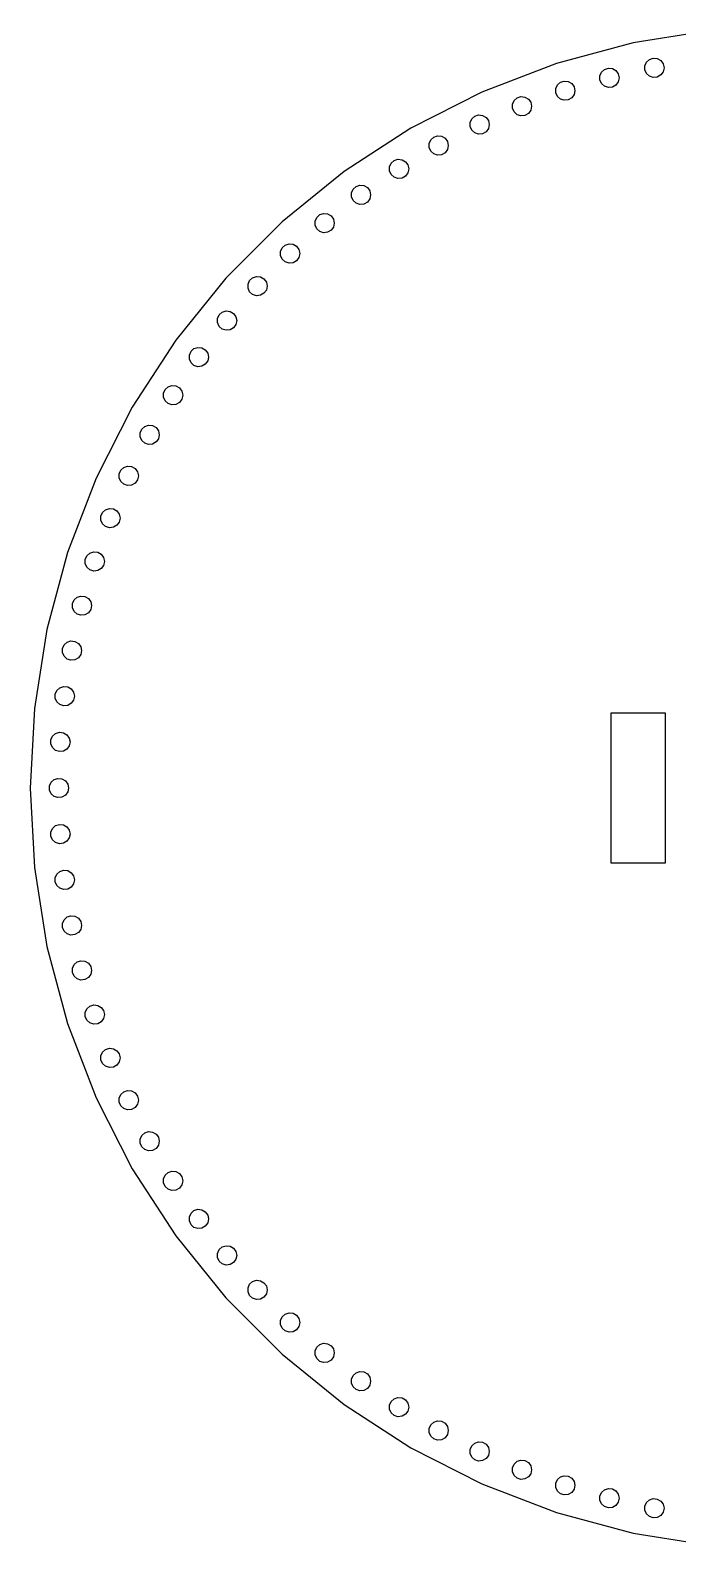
# Model space of a CAD drawing. Extents: x 2.9 to 82.3, y 328.7 to 408.1.
# Drawn here: x 2.9 to 36.7, y 328.9 to 407.9 of the extents above; entities that cross this region are included whole.
import ezdxf

# ---------------------------------------------------------------- set-up
doc = ezdxf.new("R2010")
doc.units = 0

msp = doc.modelspace()

# ---------------------------------------------------------------- linework, layer by layer
at = {"layer": 'Layer 1'}
for p, q in [((38.4485, 407.887), (34.3452, 407.237)), ((34.3452, 407.237), (30.3324, 406.162)), ((30.3324, 406.162), (26.4539, 404.673)), ((32.689, 405.709), (32.8452, 405.849)), ((32.8452, 405.849), (33.0451, 405.914)), ((33.0451, 405.914), (33.2541, 405.892)), ((33.2541, 405.892), (33.4362, 405.787)), ((33.4362, 405.787), (33.5596, 405.617)), ((34.9454, 406.04), (35.0309, 406.232)), ((34.9454, 405.83), (34.9454, 406.04)), ((35.0309, 405.638), (34.9454, 405.83)), ((35.0309, 406.232), (35.187, 406.373)), ((35.187, 406.373), (35.3869, 406.438)), ((35.3869, 406.438), (35.5959, 406.416)), ((35.5959, 406.416), (35.778, 406.311)), ((35.778, 406.311), (35.9015, 406.141)), ((35.9015, 406.141), (35.9452, 405.935)), ((35.9452, 405.935), (35.9015, 405.729)), ((30.2992, 404.847), (30.3847, 405.039)), ((30.3847, 405.039), (30.5409, 405.18)), ((30.5409, 405.18), (30.7408, 405.245)), ((30.7408, 405.245), (30.9498, 405.223)), ((30.9498, 405.223), (31.1318, 405.118)), ((31.1318, 405.118), (31.2553, 404.948)), ((32.6035, 405.517), (32.689, 405.709)), ((32.6035, 405.306), (32.6035, 405.517)), ((32.689, 405.114), (32.6035, 405.306)), ((32.8452, 404.974), (32.689, 405.114)), ((33.4362, 405.036), (33.2541, 404.931)), ((33.5596, 405.206), (33.4362, 405.036)), ((33.5596, 405.617), (33.6034, 405.412)), ((33.6034, 405.412), (33.5596, 405.206)), ((35.187, 405.497), (35.0309, 405.638)), ((35.3869, 405.432), (35.187, 405.497)), ((35.5959, 405.454), (35.3869, 405.432)), ((35.778, 405.559), (35.5959, 405.454)), ((35.9015, 405.729), (35.778, 405.559)), ((26.4539, 404.673), (22.7523, 402.787)), ((28.0415, 404.034), (28.127, 404.226)), ((28.127, 404.226), (28.2832, 404.367)), ((28.2832, 404.367), (28.483, 404.432)), ((28.483, 404.432), (28.6921, 404.41)), ((28.6921, 404.41), (28.8741, 404.305)), ((28.8741, 404.305), (28.9976, 404.135)), ((30.2992, 404.637), (30.2992, 404.847)), ((30.3847, 404.445), (30.2992, 404.637)), ((30.5409, 404.304), (30.3847, 404.445)), ((30.7408, 404.239), (30.5409, 404.304)), ((30.9498, 404.261), (30.7408, 404.239)), ((31.1318, 404.366), (30.9498, 404.261)), ((31.2553, 404.536), (31.1318, 404.366)), ((31.2553, 404.948), (31.299, 404.742)), ((31.299, 404.742), (31.2553, 404.536)), ((33.0451, 404.909), (32.8452, 404.974)), ((33.2541, 404.931), (33.0451, 404.909)), ((25.9247, 403.273), (26.0809, 403.414)), ((26.0809, 403.414), (26.2808, 403.479)), ((26.2808, 403.479), (26.4898, 403.457)), ((26.4898, 403.457), (26.6718, 403.352)), ((28.0415, 403.824), (28.0415, 404.034)), ((28.127, 403.632), (28.0415, 403.824)), ((28.2832, 403.491), (28.127, 403.632)), ((28.483, 403.427), (28.2832, 403.491)), ((28.6921, 403.449), (28.483, 403.427)), ((28.8741, 403.554), (28.6921, 403.449)), ((28.9976, 403.724), (28.8741, 403.554)), ((28.9976, 404.135), (29.0413, 403.929)), ((29.0413, 403.929), (28.9976, 403.724)), ((22.7523, 402.787), (19.2681, 400.524)), ((25.8392, 403.081), (25.9247, 403.273)), ((25.8392, 402.871), (25.8392, 403.081)), ((25.9247, 402.679), (25.8392, 402.871)), ((26.0809, 402.538), (25.9247, 402.679)), ((26.6718, 403.352), (26.7953, 403.182)), ((26.7953, 402.771), (26.6718, 402.601)), ((26.7953, 403.182), (26.8391, 402.976)), ((26.8391, 402.976), (26.7953, 402.771)), ((23.7012, 401.992), (23.7867, 402.184)), ((23.7012, 401.782), (23.7012, 401.992)), ((23.7867, 402.184), (23.9428, 402.325)), ((23.9428, 402.325), (24.1427, 402.389)), ((24.1427, 402.389), (24.3517, 402.368)), ((24.3517, 402.368), (24.5338, 402.262)), ((24.5338, 402.262), (24.6573, 402.092)), ((24.6573, 402.092), (24.701, 401.887)), ((24.701, 401.887), (24.6573, 401.681)), ((26.2808, 402.474), (26.0809, 402.538)), ((26.4898, 402.496), (26.2808, 402.474)), ((26.6718, 402.601), (26.4898, 402.496)), ((21.7212, 400.962), (21.8774, 401.103)), ((21.8774, 401.103), (22.0773, 401.168)), ((22.0773, 401.168), (22.2863, 401.146)), ((22.2863, 401.146), (22.4683, 401.041)), ((22.4683, 401.041), (22.5918, 400.871)), ((23.7867, 401.59), (23.7012, 401.782)), ((23.9428, 401.449), (23.7867, 401.59)), ((24.1427, 401.384), (23.9428, 401.449)), ((24.3517, 401.406), (24.1427, 401.384)), ((24.5338, 401.511), (24.3517, 401.406)), ((24.6573, 401.681), (24.5338, 401.511)), ((19.2681, 400.524), (16.0395, 397.91)), ((21.6357, 400.77), (21.7212, 400.962)), ((21.6357, 400.56), (21.6357, 400.77)), ((21.7212, 400.368), (21.6357, 400.56)), ((21.8774, 400.228), (21.7212, 400.368)), ((22.4683, 400.29), (22.2863, 400.185)), ((22.5918, 400.46), (22.4683, 400.29)), ((22.5918, 400.871), (22.6355, 400.665)), ((22.6355, 400.665), (22.5918, 400.46)), ((19.6511, 399.422), (19.7365, 399.614)), ((19.7365, 399.614), (19.8927, 399.754)), ((19.8927, 399.754), (20.0926, 399.819)), ((20.0926, 399.819), (20.3016, 399.797)), ((20.3016, 399.797), (20.4837, 399.692)), ((20.4837, 399.692), (20.6072, 399.522)), ((20.6072, 399.522), (20.6509, 399.317)), ((22.0773, 400.163), (21.8774, 400.228)), ((22.2863, 400.185), (22.0773, 400.163)), ((19.6511, 399.211), (19.6511, 399.422)), ((19.7365, 399.019), (19.6511, 399.211)), ((19.8927, 398.879), (19.7365, 399.019)), ((20.0926, 398.814), (19.8927, 398.879)), ((20.3016, 398.836), (20.0926, 398.814)), ((20.4837, 398.941), (20.3016, 398.836)), ((20.6072, 399.111), (20.4837, 398.941)), ((20.6509, 399.317), (20.6072, 399.111)), ((16.0395, 397.91), (13.1019, 394.972)), ((17.755, 397.951), (17.8405, 398.143)), ((17.755, 397.741), (17.755, 397.951)), ((17.8405, 398.143), (17.9967, 398.284)), ((17.9967, 398.284), (18.1965, 398.348)), ((18.1965, 398.348), (18.4056, 398.326)), ((18.4056, 398.326), (18.5876, 398.221)), ((18.5876, 398.221), (18.7111, 398.051)), ((18.7111, 398.051), (18.7548, 397.846)), ((17.8405, 397.549), (17.755, 397.741)), ((17.9967, 397.408), (17.8405, 397.549)), ((18.1965, 397.343), (17.9967, 397.408)), ((18.4056, 397.365), (18.1965, 397.343)), ((18.5876, 397.47), (18.4056, 397.365)), ((18.7111, 397.64), (18.5876, 397.47)), ((18.7548, 397.846), (18.7111, 397.64)), ((15.955, 396.364), (16.0405, 396.556)), ((15.955, 396.154), (15.955, 396.364)), ((16.0405, 396.556), (16.1967, 396.697)), ((16.1967, 396.697), (16.3966, 396.762)), ((16.3966, 396.762), (16.6056, 396.74)), ((16.6056, 396.74), (16.7876, 396.635)), ((16.7876, 396.635), (16.9111, 396.465)), ((16.9111, 396.465), (16.9548, 396.259)), ((16.0405, 395.962), (15.955, 396.154)), ((16.1967, 395.821), (16.0405, 395.962)), ((16.3966, 395.756), (16.1967, 395.821)), ((16.6056, 395.778), (16.3966, 395.756)), ((16.7876, 395.883), (16.6056, 395.778)), ((16.9111, 396.053), (16.7876, 395.883)), ((16.9548, 396.259), (16.9111, 396.053)), ((13.1019, 394.972), (10.4875, 391.743)), ((14.2583, 394.667), (14.3437, 394.859)), ((14.3437, 394.859), (14.4999, 395)), ((14.4999, 395), (14.6998, 395.065)), ((14.6998, 395.065), (14.9088, 395.043)), ((14.9088, 395.043), (15.0909, 394.938)), ((15.0909, 394.938), (15.2144, 394.768)), ((15.2144, 394.768), (15.2581, 394.562)), ((14.2583, 394.457), (14.2583, 394.667)), ((14.3437, 394.265), (14.2583, 394.457)), ((14.4999, 394.124), (14.3437, 394.265)), ((14.6998, 394.059), (14.4999, 394.124)), ((14.9088, 394.081), (14.6998, 394.059)), ((15.0909, 394.187), (14.9088, 394.081)), ((15.2144, 394.357), (15.0909, 394.187)), ((15.2581, 394.562), (15.2144, 394.357)), ((12.7569, 393.059), (12.913, 393.2)), ((12.913, 393.2), (13.1129, 393.265)), ((13.1129, 393.265), (13.3219, 393.243)), ((13.3219, 393.243), (13.504, 393.138)), ((12.6714, 392.867), (12.7569, 393.059)), ((12.6714, 392.657), (12.6714, 392.867)), ((12.7569, 392.465), (12.6714, 392.657)), ((12.913, 392.324), (12.7569, 392.465)), ((13.504, 392.387), (13.3219, 392.281)), ((13.504, 393.138), (13.6275, 392.968)), ((13.6275, 392.557), (13.504, 392.387)), ((13.6275, 392.968), (13.6712, 392.762)), ((13.6712, 392.762), (13.6275, 392.557)), ((10.4875, 391.743), (8.22481, 388.259)), ((13.1129, 392.26), (12.913, 392.324)), ((13.3219, 392.281), (13.1129, 392.26)), ((11.2006, 390.971), (11.2861, 391.163)), ((11.2006, 390.761), (11.2006, 390.971)), ((11.2861, 391.163), (11.4423, 391.304)), ((11.4423, 391.304), (11.6422, 391.369)), ((11.6422, 391.369), (11.8512, 391.347)), ((11.8512, 391.347), (12.0332, 391.242)), ((12.0332, 391.242), (12.1568, 391.072)), ((12.1568, 391.072), (12.2004, 390.866)), ((12.2004, 390.866), (12.1568, 390.66)), ((11.2861, 390.569), (11.2006, 390.761)), ((11.4423, 390.428), (11.2861, 390.569)), ((11.6422, 390.363), (11.4423, 390.428)), ((11.8512, 390.385), (11.6422, 390.363)), ((12.0332, 390.49), (11.8512, 390.385)), ((12.1568, 390.66), (12.0332, 390.49)), ((9.93733, 389.179), (10.0935, 389.319)), ((10.0935, 389.319), (10.2934, 389.384)), ((10.2934, 389.384), (10.5024, 389.362)), ((10.5024, 389.362), (10.6844, 389.257)), ((10.6844, 389.257), (10.808, 389.087)), ((9.85185, 388.987), (9.93733, 389.179)), ((9.85185, 388.776), (9.85185, 388.987)), ((9.93733, 388.584), (9.85185, 388.776)), ((10.0935, 388.444), (9.93733, 388.584)), ((10.2934, 388.379), (10.0935, 388.444)), ((10.6844, 388.506), (10.5024, 388.401)), ((10.808, 388.676), (10.6844, 388.506)), ((10.808, 389.087), (10.8517, 388.881)), ((10.8517, 388.881), (10.808, 388.676)), ((8.22481, 388.259), (6.33873, 384.558)), ((10.5024, 388.401), (10.2934, 388.379)), ((8.63036, 386.921), (8.71584, 387.113)), ((8.63036, 386.711), (8.63036, 386.921)), ((8.71584, 387.113), (8.87202, 387.254)), ((8.87202, 387.254), (9.07188, 387.319)), ((9.07188, 387.319), (9.28093, 387.297)), ((9.28093, 387.297), (9.46295, 387.192)), ((9.46295, 387.192), (9.58646, 387.022)), ((9.58646, 387.022), (9.63017, 386.816)), ((8.71584, 386.519), (8.63036, 386.711)), ((8.87202, 386.378), (8.71584, 386.519)), ((9.07188, 386.313), (8.87202, 386.378)), ((9.28093, 386.335), (9.07188, 386.313)), ((9.46295, 386.44), (9.28093, 386.335)), ((9.58646, 386.61), (9.46295, 386.44)), ((9.63017, 386.816), (9.58646, 386.61)), ((6.33873, 384.558), (4.84995, 380.679)), ((7.54095, 384.783), (7.62643, 384.975)), ((7.54095, 384.573), (7.54095, 384.783)), ((7.62643, 384.381), (7.54095, 384.573)), ((7.62643, 384.975), (7.78262, 385.116)), ((7.78262, 385.116), (7.98248, 385.181)), ((7.98248, 385.181), (8.19153, 385.159)), ((8.19153, 385.159), (8.37354, 385.054)), ((8.37354, 385.054), (8.49707, 384.883)), ((8.49706, 384.472), (8.37357, 384.302)), ((8.54077, 384.678), (8.49706, 384.472)), ((8.49707, 384.883), (8.54077, 384.678)), ((7.78262, 384.24), (7.62643, 384.381)), ((7.98248, 384.175), (7.78262, 384.24)), ((8.19153, 384.197), (7.98248, 384.175)), ((8.37357, 384.302), (8.19153, 384.197)), ((6.67345, 382.773), (6.82964, 382.913)), ((6.82964, 382.913), (7.02948, 382.978)), ((7.02948, 382.978), (7.23854, 382.956)), ((7.23854, 382.956), (7.42056, 382.851)), ((6.58795, 382.581), (6.67345, 382.773)), ((6.58795, 382.371), (6.58795, 382.581)), ((6.67345, 382.179), (6.58795, 382.371)), ((6.82964, 382.038), (6.67345, 382.179)), ((7.42056, 382.1), (7.23854, 381.995)), ((7.42056, 382.851), (7.54408, 382.681)), ((7.54408, 382.27), (7.42056, 382.1)), ((7.54408, 382.681), (7.58777, 382.476)), ((7.58777, 382.476), (7.54408, 382.27)), ((7.02948, 381.973), (6.82964, 382.038)), ((7.23854, 381.995), (7.02948, 381.973)), ((4.84995, 380.679), (3.77469, 376.666)), ((5.77512, 380.323), (5.86061, 380.515)), ((5.86061, 380.515), (6.0168, 380.656)), ((6.0168, 380.656), (6.21664, 380.721)), ((6.21664, 380.721), (6.4257, 380.699)), ((6.4257, 380.699), (6.60773, 380.594)), ((6.60773, 380.594), (6.73125, 380.424)), ((5.77512, 380.113), (5.77512, 380.323)), ((5.86061, 379.921), (5.77512, 380.113)), ((6.0168, 379.78), (5.86061, 379.921)), ((6.21664, 379.715), (6.0168, 379.78)), ((6.4257, 379.737), (6.21664, 379.715)), ((6.60773, 379.842), (6.4257, 379.737)), ((6.73125, 380.012), (6.60773, 379.842)), ((6.73125, 380.424), (6.77493, 380.218)), ((6.77493, 380.218), (6.73125, 380.012)), ((5.10565, 378.019), (5.19113, 378.211)), ((5.19113, 378.211), (5.34732, 378.351)), ((5.34732, 378.351), (5.54718, 378.416)), ((5.54718, 378.416), (5.75623, 378.394)), ((5.75623, 378.394), (5.93825, 378.289)), ((5.93825, 378.289), (6.06175, 378.119)), ((5.10565, 377.809), (5.10565, 378.019)), ((5.19113, 377.617), (5.10565, 377.809)), ((5.34732, 377.476), (5.19113, 377.617)), ((5.54718, 377.411), (5.34732, 377.476)), ((5.75623, 377.433), (5.54718, 377.411)), ((5.93825, 377.538), (5.75623, 377.433)), ((6.06175, 377.708), (5.93825, 377.538)), ((6.06175, 378.119), (6.10547, 377.914)), ((6.10547, 377.914), (6.06175, 377.708)), ((3.77469, 376.666), (3.1248, 372.563)), ((4.5822, 375.677), (4.66768, 375.869)), ((4.66768, 375.869), (4.82387, 376.01)), ((4.82387, 376.01), (5.02373, 376.074)), ((5.02373, 376.074), (5.23277, 376.052)), ((5.23277, 376.052), (5.41479, 375.947)), ((5.41479, 375.947), (5.53831, 375.777)), ((4.5822, 375.467), (4.5822, 375.677)), ((4.66768, 375.275), (4.5822, 375.467)), ((4.82387, 375.134), (4.66768, 375.275)), ((5.02373, 375.069), (4.82387, 375.134)), ((5.23277, 375.091), (5.02373, 375.069)), ((5.41479, 375.196), (5.23277, 375.091)), ((5.53831, 375.366), (5.41479, 375.196)), ((5.53831, 375.777), (5.582, 375.572)), ((5.582, 375.572), (5.53831, 375.366)), ((4.20682, 373.307), (4.2923, 373.499)), ((4.2923, 373.499), (4.44849, 373.639)), ((4.44849, 373.639), (4.64835, 373.704)), ((4.64835, 373.704), (4.85739, 373.682)), ((4.85739, 373.682), (5.03941, 373.577)), ((5.03941, 373.577), (5.16293, 373.407)), ((4.20682, 373.097), (4.20682, 373.307)), ((4.2923, 372.905), (4.20682, 373.097)), ((4.44849, 372.764), (4.2923, 372.905)), ((4.64835, 372.699), (4.44849, 372.764)), ((4.85739, 372.721), (4.64835, 372.699)), ((5.03941, 372.826), (4.85739, 372.721)), ((5.16293, 372.996), (5.03941, 372.826)), ((5.16293, 373.407), (5.20662, 373.202)), ((5.20662, 373.202), (5.16293, 372.996)), ((3.1248, 372.563), (2.90738, 368.414)), ((33.1897, 364.507), (33.1897, 372.322)), ((33.1897, 372.322), (36.0047, 372.322)), ((36.0047, 372.322), (36.0047, 364.507)), ((3.98099, 370.918), (4.06648, 371.11)), ((4.06648, 371.11), (4.22267, 371.251)), ((4.22267, 371.251), (4.42252, 371.315)), ((4.42252, 371.315), (4.63156, 371.293)), ((4.63156, 371.293), (4.8136, 371.188)), ((4.8136, 371.188), (4.93709, 371.018)), ((3.98099, 370.708), (3.98099, 370.918)), ((4.06648, 370.516), (3.98099, 370.708)), ((4.22267, 370.375), (4.06648, 370.516)), ((4.42252, 370.31), (4.22267, 370.375)), ((4.63156, 370.332), (4.42252, 370.31)), ((4.8136, 370.437), (4.63156, 370.332)), ((4.93709, 370.607), (4.8136, 370.437)), ((4.93709, 371.018), (4.9808, 370.813)), ((4.9808, 370.813), (4.93709, 370.607)), ((3.90561, 368.519), (3.9911, 368.711)), ((3.9911, 368.711), (4.14729, 368.852)), ((4.14729, 368.852), (4.34714, 368.917)), ((4.34714, 368.917), (4.5562, 368.895)), ((4.5562, 368.895), (4.73822, 368.79)), ((4.73822, 368.79), (4.86174, 368.62)), ((2.90738, 368.414), (3.1248, 364.266)), ((3.90561, 368.309), (3.90561, 368.519)), ((3.9911, 368.117), (3.90561, 368.309)), ((4.14729, 367.977), (3.9911, 368.117)), ((4.34714, 367.912), (4.14729, 367.977)), ((4.5562, 367.934), (4.34714, 367.912)), ((4.73822, 368.039), (4.5562, 367.934)), ((4.86174, 368.209), (4.73822, 368.039)), ((4.86174, 368.62), (4.90543, 368.414)), ((4.90543, 368.414), (4.86174, 368.209)), ((3.98099, 366.121), (4.06648, 366.313)), ((4.06648, 366.313), (4.22267, 366.454)), ((4.22267, 366.454), (4.42252, 366.519)), ((4.42252, 366.519), (4.63156, 366.497)), ((4.63156, 366.497), (4.8136, 366.392)), ((4.8136, 366.392), (4.93709, 366.222)), ((3.98099, 365.911), (3.98099, 366.121)), ((4.06648, 365.719), (3.98099, 365.911)), ((4.22267, 365.578), (4.06648, 365.719)), ((4.42252, 365.513), (4.22267, 365.578)), ((4.63156, 365.535), (4.42252, 365.513)), ((4.8136, 365.64), (4.63156, 365.535)), ((4.93709, 365.81), (4.8136, 365.64)), ((4.93709, 366.222), (4.9808, 366.016)), ((4.9808, 366.016), (4.93709, 365.81)), ((3.1248, 364.266), (3.77469, 360.162)), ((4.2923, 363.924), (4.44849, 364.065)), ((4.44849, 364.065), (4.64835, 364.13)), ((4.64835, 364.13), (4.85739, 364.108)), ((4.85739, 364.108), (5.03941, 364.003)), ((5.03941, 364.003), (5.16293, 363.833)), ((36.0047, 364.507), (33.1897, 364.507)), ((4.20682, 363.732), (4.2923, 363.924)), ((4.20682, 363.522), (4.20682, 363.732)), ((4.2923, 363.33), (4.20682, 363.522)), ((4.44849, 363.189), (4.2923, 363.33)), ((4.64835, 363.124), (4.44849, 363.189)), ((5.03941, 363.251), (4.85739, 363.146)), ((5.16293, 363.421), (5.03941, 363.251)), ((5.16293, 363.833), (5.20662, 363.627)), ((5.20662, 363.627), (5.16293, 363.421)), ((4.85739, 363.146), (4.64835, 363.124)), ((4.66768, 361.554), (4.82387, 361.695)), ((4.82387, 361.695), (5.02373, 361.76)), ((5.02373, 361.76), (5.23277, 361.738)), ((5.23277, 361.738), (5.41479, 361.633)), ((5.41479, 361.633), (5.53831, 361.463)), ((4.5822, 361.362), (4.66768, 361.554)), ((4.5822, 361.152), (4.5822, 361.362)), ((4.66768, 360.96), (4.5822, 361.152)), ((4.82387, 360.819), (4.66768, 360.96)), ((5.02373, 360.754), (4.82387, 360.819)), ((5.41479, 360.881), (5.23277, 360.776)), ((5.53831, 361.051), (5.41479, 360.881)), ((5.53831, 361.463), (5.582, 361.257)), ((5.582, 361.257), (5.53831, 361.051)), ((3.77469, 360.162), (4.84995, 356.15)), ((5.23277, 360.776), (5.02373, 360.754)), ((5.10565, 359.02), (5.19113, 359.212)), ((5.19113, 359.212), (5.34732, 359.353)), ((5.34732, 359.353), (5.54718, 359.418)), ((5.54718, 359.418), (5.75623, 359.396)), ((5.75623, 359.396), (5.93825, 359.291)), ((5.93825, 359.291), (6.06175, 359.121)), ((5.10565, 358.81), (5.10565, 359.02)), ((5.19113, 358.618), (5.10565, 358.81)), ((5.34732, 358.477), (5.19113, 358.618)), ((5.54718, 358.412), (5.34732, 358.477)), ((5.75623, 358.434), (5.54718, 358.412)), ((5.93825, 358.54), (5.75623, 358.434)), ((6.06175, 358.71), (5.93825, 358.54)), ((6.06175, 359.121), (6.10547, 358.915)), ((6.10547, 358.915), (6.06175, 358.71)), ((5.77512, 356.716), (5.86061, 356.908)), ((5.86061, 356.908), (6.0168, 357.049)), ((6.0168, 357.049), (6.21664, 357.113)), ((6.21664, 357.113), (6.4257, 357.091)), ((6.4257, 357.091), (6.60773, 356.986)), ((6.60773, 356.986), (6.73125, 356.816)), ((4.84995, 356.15), (6.33873, 352.271)), ((5.77512, 356.506), (5.77512, 356.716)), ((5.86061, 356.314), (5.77512, 356.506)), ((6.0168, 356.173), (5.86061, 356.314)), ((6.21664, 356.108), (6.0168, 356.173)), ((6.4257, 356.13), (6.21664, 356.108)), ((6.60773, 356.235), (6.4257, 356.13)), ((6.73125, 356.405), (6.60773, 356.235)), ((6.73125, 356.816), (6.77493, 356.611)), ((6.77493, 356.611), (6.73125, 356.405)), ((6.58795, 354.458), (6.67345, 354.65)), ((6.67345, 354.65), (6.82964, 354.791)), ((6.82964, 354.791), (7.02948, 354.856)), ((7.02948, 354.856), (7.23854, 354.834)), ((7.23854, 354.834), (7.42056, 354.729)), ((7.42056, 354.729), (7.54408, 354.559)), ((7.54408, 354.559), (7.58777, 354.353)), ((6.58795, 354.248), (6.58795, 354.458)), ((6.67345, 354.056), (6.58795, 354.248)), ((6.82964, 353.915), (6.67345, 354.056)), ((7.02948, 353.85), (6.82964, 353.915)), ((7.23854, 353.872), (7.02948, 353.85)), ((7.42056, 353.977), (7.23854, 353.872)), ((7.54408, 354.147), (7.42056, 353.977)), ((7.58777, 354.353), (7.54408, 354.147)), ((6.33873, 352.271), (8.22481, 348.569)), ((7.54095, 352.256), (7.62643, 352.448)), ((7.54095, 352.046), (7.54095, 352.256)), ((7.62643, 352.448), (7.78262, 352.589)), ((7.78262, 352.589), (7.98248, 352.653)), ((7.98248, 352.653), (8.19153, 352.632)), ((8.19153, 352.632), (8.37357, 352.526)), ((8.37357, 352.526), (8.49706, 352.356)), ((8.49706, 352.356), (8.54077, 352.151)), ((8.54077, 352.151), (8.49707, 351.945)), ((7.62643, 351.854), (7.54095, 352.046)), ((7.78262, 351.713), (7.62643, 351.854)), ((7.98248, 351.648), (7.78262, 351.713)), ((8.19153, 351.67), (7.98248, 351.648)), ((8.37354, 351.775), (8.19153, 351.67)), ((8.49707, 351.945), (8.37354, 351.775)), ((8.63036, 350.118), (8.71584, 350.31)), ((8.63036, 349.908), (8.63036, 350.118)), ((8.71584, 349.716), (8.63036, 349.908)), ((8.71584, 350.31), (8.87202, 350.45)), ((8.87202, 350.45), (9.07188, 350.515)), ((9.07188, 350.515), (9.28093, 350.493)), ((9.28093, 350.493), (9.46295, 350.388)), ((9.46295, 350.388), (9.58646, 350.218)), ((9.58646, 349.807), (9.46295, 349.637)), ((9.58646, 350.218), (9.63017, 350.013)), ((9.63017, 350.013), (9.58646, 349.807)), ((8.87202, 349.575), (8.71584, 349.716)), ((9.07188, 349.51), (8.87202, 349.575)), ((9.28093, 349.532), (9.07188, 349.51)), ((9.46295, 349.637), (9.28093, 349.532)), ((8.22481, 348.569), (10.4875, 345.085)), ((9.85185, 348.052), (9.93733, 348.244)), ((9.93733, 348.244), (10.0935, 348.385)), ((10.0935, 348.385), (10.2934, 348.45)), ((10.2934, 348.45), (10.5024, 348.428)), ((10.5024, 348.428), (10.6844, 348.323)), ((10.6844, 348.323), (10.808, 348.153)), ((10.808, 348.153), (10.8517, 347.947)), ((9.85185, 347.842), (9.85185, 348.052)), ((9.93733, 347.65), (9.85185, 347.842)), ((10.0935, 347.51), (9.93733, 347.65)), ((10.2934, 347.445), (10.0935, 347.51)), ((10.5024, 347.467), (10.2934, 347.445)), ((10.6844, 347.572), (10.5024, 347.467)), ((10.808, 347.742), (10.6844, 347.572)), ((10.8517, 347.947), (10.808, 347.742)), ((11.2006, 346.068), (11.2861, 346.26)), ((11.2006, 345.858), (11.2006, 346.068)), ((11.2861, 345.666), (11.2006, 345.858)), ((11.2861, 346.26), (11.4423, 346.4)), ((11.4423, 346.4), (11.6422, 346.465)), ((11.6422, 346.465), (11.8512, 346.443)), ((11.8512, 346.443), (12.0332, 346.338)), ((12.0332, 346.338), (12.1568, 346.168)), ((12.1568, 346.168), (12.2004, 345.963)), ((12.2004, 345.963), (12.1568, 345.757)), ((10.4875, 345.085), (13.1019, 341.857)), ((11.4423, 345.525), (11.2861, 345.666)), ((11.6422, 345.46), (11.4423, 345.525)), ((11.8512, 345.482), (11.6422, 345.46)), ((12.0332, 345.587), (11.8512, 345.482)), ((12.1568, 345.757), (12.0332, 345.587)), ((12.6714, 344.172), (12.7569, 344.364)), ((12.7569, 344.364), (12.913, 344.504)), ((12.913, 344.504), (13.1129, 344.569)), ((13.1129, 344.569), (13.3219, 344.547)), ((13.3219, 344.547), (13.504, 344.442)), ((13.504, 344.442), (13.6275, 344.272)), ((13.6275, 344.272), (13.6712, 344.067)), ((12.6714, 343.961), (12.6714, 344.172)), ((12.7569, 343.769), (12.6714, 343.961)), ((12.913, 343.629), (12.7569, 343.769)), ((13.1129, 343.564), (12.913, 343.629)), ((13.3219, 343.586), (13.1129, 343.564)), ((13.504, 343.691), (13.3219, 343.586)), ((13.6275, 343.861), (13.504, 343.691)), ((13.6712, 344.067), (13.6275, 343.861)), ((14.3437, 342.564), (14.4999, 342.704)), ((14.4999, 342.704), (14.6998, 342.769)), ((14.6998, 342.769), (14.9088, 342.747)), ((14.9088, 342.747), (15.0909, 342.642)), ((15.0909, 342.642), (15.2144, 342.472)), ((13.1019, 341.857), (16.0395, 338.919)), ((14.2583, 342.372), (14.3437, 342.564)), ((14.2583, 342.162), (14.2583, 342.372)), ((14.3437, 341.97), (14.2583, 342.162)), ((14.4999, 341.829), (14.3437, 341.97)), ((15.0909, 341.891), (14.9088, 341.786)), ((15.2144, 342.061), (15.0909, 341.891)), ((15.2144, 342.472), (15.2581, 342.267)), ((15.2581, 342.267), (15.2144, 342.061)), ((14.6998, 341.764), (14.4999, 341.829)), ((14.9088, 341.786), (14.6998, 341.764)), ((16.1967, 341.008), (16.3966, 341.072)), ((16.3966, 341.072), (16.6056, 341.051)), ((16.6056, 341.051), (16.7876, 340.945)), ((15.955, 340.675), (16.0405, 340.867)), ((15.955, 340.465), (15.955, 340.675)), ((16.0405, 340.273), (15.955, 340.465)), ((16.0405, 340.867), (16.1967, 341.008)), ((16.1967, 340.132), (16.0405, 340.273)), ((16.7876, 340.945), (16.9111, 340.775)), ((16.9111, 340.364), (16.7876, 340.194)), ((16.9111, 340.775), (16.9548, 340.57)), ((16.9548, 340.57), (16.9111, 340.364)), ((16.3966, 340.067), (16.1967, 340.132)), ((16.6056, 340.089), (16.3966, 340.067)), ((16.7876, 340.194), (16.6056, 340.089)), ((17.9967, 339.421), (18.1965, 339.486)), ((18.1965, 339.486), (18.4056, 339.464)), ((18.4056, 339.464), (18.5876, 339.359)), ((16.0395, 338.919), (19.2681, 336.305)), ((17.755, 339.088), (17.8405, 339.28)), ((17.755, 338.878), (17.755, 339.088)), ((17.8405, 338.686), (17.755, 338.878)), ((17.8405, 339.28), (17.9967, 339.421)), ((17.9967, 338.545), (17.8405, 338.686)), ((18.5876, 339.359), (18.7111, 339.189)), ((18.7111, 338.777), (18.5876, 338.607)), ((18.7111, 339.189), (18.7548, 338.983)), ((18.7548, 338.983), (18.7111, 338.777)), ((18.1965, 338.48), (17.9967, 338.545)), ((18.4056, 338.502), (18.1965, 338.48)), ((18.5876, 338.607), (18.4056, 338.502)), ((19.7365, 337.809), (19.8927, 337.95)), ((19.8927, 337.95), (20.0926, 338.015)), ((20.0926, 338.015), (20.3016, 337.993)), ((20.3016, 337.993), (20.4837, 337.888)), ((20.4837, 337.888), (20.6072, 337.718)), ((19.6511, 337.617), (19.7365, 337.809)), ((19.6511, 337.407), (19.6511, 337.617)), ((19.7365, 337.215), (19.6511, 337.407)), ((19.8927, 337.074), (19.7365, 337.215)), ((20.4837, 337.137), (20.3016, 337.032)), ((20.6072, 337.307), (20.4837, 337.137)), ((20.6072, 337.718), (20.6509, 337.512)), ((20.6509, 337.512), (20.6072, 337.307)), ((20.0926, 337.01), (19.8927, 337.074)), ((20.3016, 337.032), (20.0926, 337.01)), ((21.6357, 336.269), (21.7212, 336.461)), ((21.7212, 336.461), (21.8774, 336.601)), ((21.8774, 336.601), (22.0773, 336.666)), ((22.0773, 336.666), (22.2863, 336.644)), ((22.2863, 336.644), (22.4683, 336.539)), ((22.4683, 336.539), (22.5918, 336.369)), ((22.5918, 336.369), (22.6355, 336.163)), ((19.2681, 336.305), (22.7523, 334.042)), ((21.6357, 336.058), (21.6357, 336.269)), ((21.7212, 335.866), (21.6357, 336.058)), ((21.8774, 335.726), (21.7212, 335.866)), ((22.0773, 335.661), (21.8774, 335.726)), ((22.2863, 335.683), (22.0773, 335.661)), ((22.4683, 335.788), (22.2863, 335.683)), ((22.5918, 335.958), (22.4683, 335.788)), ((22.6355, 336.163), (22.5918, 335.958)), ((23.7012, 335.047), (23.7867, 335.239)), ((23.7012, 334.837), (23.7012, 335.047)), ((23.7867, 334.645), (23.7012, 334.837)), ((23.7867, 335.239), (23.9428, 335.38)), ((23.9428, 335.38), (24.1427, 335.445)), ((24.1427, 335.445), (24.3517, 335.423)), ((24.3517, 335.423), (24.5338, 335.318)), ((24.5338, 335.318), (24.6573, 335.148)), ((24.6573, 334.736), (24.5338, 334.566)), ((24.6573, 335.148), (24.701, 334.942)), ((24.701, 334.942), (24.6573, 334.736)), ((22.7523, 334.042), (26.4539, 332.156)), ((23.9428, 334.504), (23.7867, 334.645)), ((24.1427, 334.439), (23.9428, 334.504)), ((24.3517, 334.461), (24.1427, 334.439)), ((24.5338, 334.566), (24.3517, 334.461)), ((25.8392, 333.958), (25.9247, 334.15)), ((25.8392, 333.747), (25.8392, 333.958)), ((25.9247, 334.15), (26.0809, 334.29)), ((26.0809, 334.29), (26.2808, 334.355)), ((26.2808, 334.355), (26.4898, 334.333)), ((26.4898, 334.333), (26.6718, 334.228)), ((26.6718, 334.228), (26.7953, 334.058)), ((26.7953, 334.058), (26.8391, 333.853)), ((25.9247, 333.555), (25.8392, 333.747)), ((26.0809, 333.415), (25.9247, 333.555)), ((26.2808, 333.35), (26.0809, 333.415)), ((26.4898, 333.372), (26.2808, 333.35)), ((26.6718, 333.477), (26.4898, 333.372)), ((26.7953, 333.647), (26.6718, 333.477)), ((26.8391, 333.853), (26.7953, 333.647)), ((28.0415, 333.005), (28.127, 333.197)), ((28.127, 333.197), (28.2832, 333.337)), ((28.2832, 333.337), (28.483, 333.402)), ((28.483, 333.402), (28.6921, 333.38)), ((28.6921, 333.38), (28.8741, 333.275)), ((28.8741, 333.275), (28.9976, 333.105)), ((28.0415, 332.794), (28.0415, 333.005)), ((28.127, 332.602), (28.0415, 332.794)), ((28.2832, 332.462), (28.127, 332.602)), ((28.483, 332.397), (28.2832, 332.462)), ((28.6921, 332.419), (28.483, 332.397)), ((28.8741, 332.524), (28.6921, 332.419)), ((28.9976, 332.694), (28.8741, 332.524)), ((28.9976, 333.105), (29.0413, 332.9)), ((29.0413, 332.9), (28.9976, 332.694)), ((30.2992, 332.192), (30.3847, 332.384)), ((30.3847, 332.384), (30.5409, 332.524)), ((30.5409, 332.524), (30.7408, 332.589)), ((30.7408, 332.589), (30.9498, 332.567)), ((30.9498, 332.567), (31.1318, 332.462)), ((31.1318, 332.462), (31.2553, 332.292)), ((26.4539, 332.156), (30.3324, 330.667)), ((30.2992, 331.982), (30.2992, 332.192)), ((30.3847, 331.79), (30.2992, 331.982)), ((30.5409, 331.649), (30.3847, 331.79)), ((30.7408, 331.584), (30.5409, 331.649)), ((30.9498, 331.606), (30.7408, 331.584)), ((31.1318, 331.711), (30.9498, 331.606)), ((31.2553, 331.881), (31.1318, 331.711)), ((31.2553, 332.292), (31.299, 332.087)), ((31.299, 332.087), (31.2553, 331.881)), ((32.6035, 331.522), (32.689, 331.714)), ((32.689, 331.714), (32.8452, 331.855)), ((32.8452, 331.855), (33.0451, 331.92)), ((33.0451, 331.92), (33.2541, 331.898)), ((33.2541, 331.898), (33.4362, 331.793)), ((33.4362, 331.793), (33.5596, 331.623)), ((33.5596, 331.623), (33.6034, 331.417)), ((32.6035, 331.312), (32.6035, 331.522)), ((32.689, 331.12), (32.6035, 331.312)), ((32.8452, 330.98), (32.689, 331.12)), ((33.0451, 330.915), (32.8452, 330.98)), ((33.2541, 330.937), (33.0451, 330.915)), ((33.4362, 331.042), (33.2541, 330.937)), ((33.5596, 331.212), (33.4362, 331.042)), ((33.6034, 331.417), (33.5596, 331.212)), ((34.9454, 330.999), (35.0309, 331.191)), ((34.9454, 330.789), (34.9454, 330.999)), ((35.0309, 330.597), (34.9454, 330.789)), ((35.0309, 331.191), (35.187, 331.331)), ((35.187, 331.331), (35.3869, 331.396)), ((35.3869, 331.396), (35.5959, 331.374)), ((35.5959, 331.374), (35.778, 331.269)), ((35.778, 331.269), (35.9015, 331.099)), ((35.9015, 331.099), (35.9452, 330.894)), ((35.9452, 330.894), (35.9015, 330.688)), ((30.3324, 330.667), (34.3452, 329.592)), ((35.187, 330.456), (35.0309, 330.597)), ((35.3869, 330.391), (35.187, 330.456)), ((35.5959, 330.413), (35.3869, 330.391)), ((35.778, 330.518), (35.5959, 330.413)), ((35.9015, 330.688), (35.778, 330.518)), ((34.3452, 329.592), (38.4485, 328.942))]:
    msp.add_line(p, q, dxfattribs=at)

doc.saveas('drawing.dxf')
